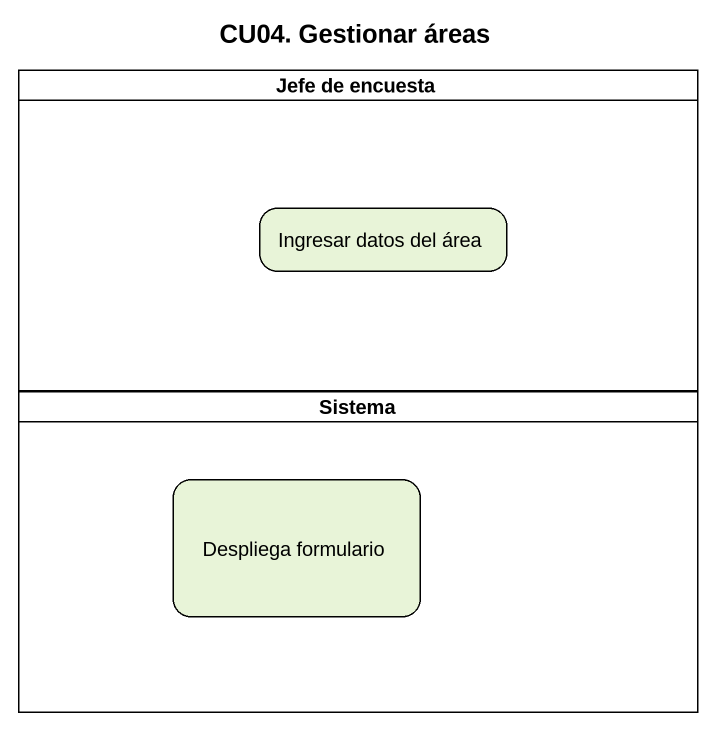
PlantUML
@startuml
title CU04. Gestionar áreas
hide empty description
state "Jefe de encuesta" as Jefe_de_encuesta <<partition>> {
  state "Ingresar datos del área" as Ingresar_datos_del_área
}
state Sistema <<partition>> {
  state "Despliega formulario" as Despliega_formulario
}
@enduml
